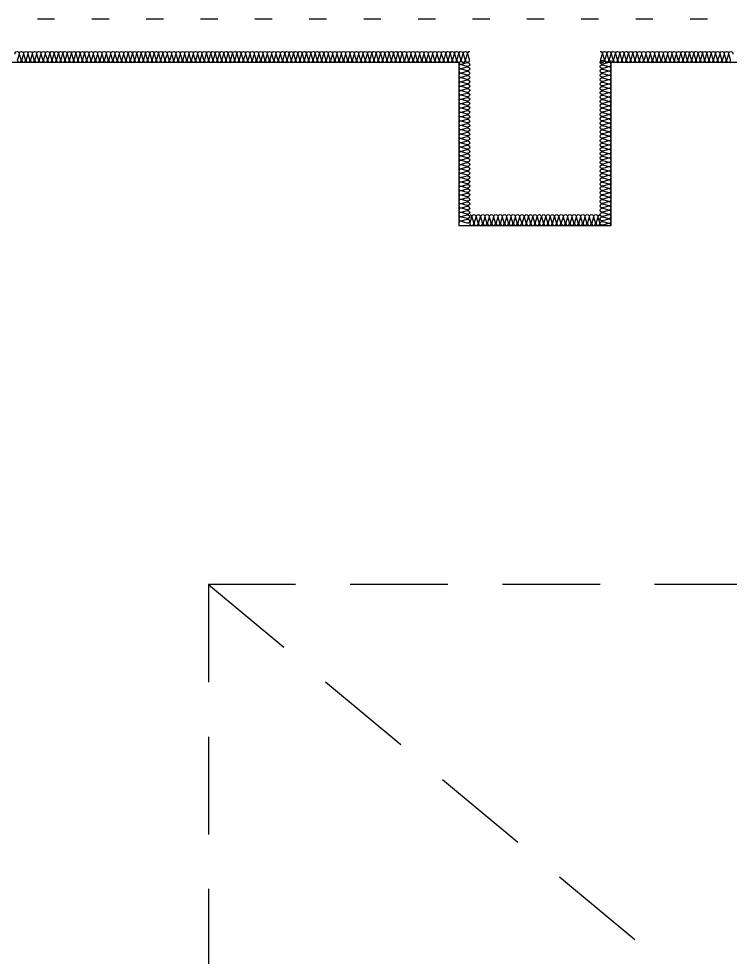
# Model space of a CAD drawing. Header units: millimetres. Extents: x 17311 to 801382, y -242618 to -104888.
# Drawn here: x 521338 to 524608, y -198593 to -194279 of the extents above; entities that cross this region are included whole.
import ezdxf

# ---------------------------------------------------------------- set-up
doc = ezdxf.new("R2010")
doc.units = ezdxf.units.MM
doc.header["$LTSCALE"] = 250
doc.linetypes.add('HID', pattern=[2.8, 1.8, -1])
for name, color, linetype in [('A-ELE-8', 8, 'Continuous'), ('GES', 7, 'Continuous'), ('ISL', 251, 'Continuous')]:
    doc.layers.add(name, color=color, linetype=linetype)

# ---------------------------------------------------------------- blocks, each defined once
blk = doc.blocks.new('*U109')
at = {"layer": 'GES', "color": 8}
for p, q in [((45075.4, 1892.5), (45154.8, 1892.5, 0)), ((45325.4, 1892.5), (45404.8, 1892.5, 0)), ((45575.4, 1892.5), (45654.8, 1892.5, 0)), ((45825.4, 1892.5), (45904.8, 1892.5, 0)), ((46075.4, 1892.5), (46154.8, 1892.5, 0)), ((46325.4, 1892.5), (46404.8, 1892.5, 0)), ((46575.4, 1892.5), (46654.8, 1892.5, 0)), ((46825.4, 1892.5), (46904.8, 1892.5, 0)), ((47075.4, 1892.5), (47154.8, 1892.5, 0)), ((47325.4, 1892.5), (47404.8, 1892.5, 0)), ((47575.4, 1892.5), (47654.8, 1892.5, 0)), ((47825.4, 1892.5), (47904.8, 1892.5, 0)), ((48075.4, 1892.5), (48154.8, 1892.5, 0))]:
    blk.add_line(p, q, dxfattribs=at)

msp = doc.modelspace()

# ---------------------------------------------------------------- linework, layer by layer
at = {"layer": 'A-ELE-8', "linetype": 'HID'}
msp.add_line((522210.7, -196879.5), (528210.7, -201879.5), dxfattribs=at)
msp.add_lwpolyline([(522210.7, -201879.5), (528210.7, -201879.5), (528210.7, -196879.5), (522210.7, -196879.5)], close=True, dxfattribs=at)
at = {"layer": 'ISL'}
for points in [[(521321.8, -194441.6, -1.372593), (521339.5, -194441.6), (521331.8, -194467.4, 0.509267), (521340.7, -194479.5, 0.509267), (521349.5, -194467.4), (521341.8, -194441.6, -1.372593), (521359.5, -194441.6), (521351.8, -194467.4, 0.509267), (521360.7, -194479.5, 0.509267), (521369.5, -194467.4), (521361.8, -194441.6, -1.372593), (521379.5, -194441.6), (521371.8, -194467.4, 0.509267), (521380.7, -194479.5, 0.509267), (521389.5, -194467.4), (521381.8, -194441.6, -1.372593), (521399.5, -194441.6), (521391.8, -194467.4, 0.509267), (521400.7, -194479.5, 0.509267), (521409.5, -194467.4), (521401.8, -194441.6, -1.372593), (521419.5, -194441.6), (521411.8, -194467.4, 0.509267), (521420.7, -194479.5, 0.509267), (521429.5, -194467.4), (521421.8, -194441.6, -1.372593), (521439.5, -194441.6), (521431.8, -194467.4, 0.509267), (521440.7, -194479.5, 0.509267), (521449.5, -194467.4), (521441.8, -194441.6, -1.372593), (521459.5, -194441.6), (521451.8, -194467.4, 0.509267), (521460.7, -194479.5, 0.509267), (521469.5, -194467.4), (521461.8, -194441.6, -1.372593), (521479.5, -194441.6), (521471.8, -194467.4, 0.509267), (521480.7, -194479.5, 0.509267), (521489.5, -194467.4), (521481.8, -194441.6, -1.372593), (521499.5, -194441.6), (521491.8, -194467.4, 0.509267), (521500.7, -194479.5, 0.509267), (521509.5, -194467.4), (521501.8, -194441.6, -1.372593), (521519.5, -194441.6), (521511.8, -194467.4, 0.509267), (521520.7, -194479.5, 0.509267), (521529.5, -194467.4), (521521.8, -194441.6, -1.372593), (521539.5, -194441.6), (521531.8, -194467.4, 0.509267), (521540.7, -194479.5, 0.509267), (521549.5, -194467.4), (521541.8, -194441.6, -1.372593), (521559.5, -194441.6), (521551.8, -194467.4, 0.509267), (521560.7, -194479.5, 0.509267), (521569.5, -194467.4), (521561.8, -194441.6, -1.372593), (521579.5, -194441.6), (521571.8, -194467.4, 0.509267), (521580.7, -194479.5, 0.509267), (521589.5, -194467.4), (521581.8, -194441.6, -1.372593), (521599.5, -194441.6), (521591.8, -194467.4, 0.509267), (521600.7, -194479.5, 0.509267), (521609.5, -194467.4), (521601.8, -194441.6, -1.372593), (521619.5, -194441.6), (521611.8, -194467.4, 0.509267), (521620.7, -194479.5, 0.509267), (521629.5, -194467.4), (521621.8, -194441.6, -1.372593), (521639.5, -194441.6), (521631.8, -194467.4, 0.509267), (521640.7, -194479.5, 0.509267), (521649.5, -194467.4), (521641.8, -194441.6, -1.372593), (521659.5, -194441.6), (521651.8, -194467.4, 0.509267), (521660.7, -194479.5, 0.509267), (521669.5, -194467.4), (521661.8, -194441.6, -1.372593), (521679.5, -194441.6), (521671.8, -194467.4, 0.509267), (521680.7, -194479.5, 0.509267), (521689.5, -194467.4), (521681.8, -194441.6, -1.372593), (521699.5, -194441.6), (521691.8, -194467.4, 0.509267), (521700.7, -194479.5, 0.509267), (521709.5, -194467.4), (521701.8, -194441.6, -1.372593), (521719.5, -194441.6), (521711.8, -194467.4, 0.509267), (521720.7, -194479.5, 0.509267), (521729.5, -194467.4), (521721.8, -194441.6, -1.372593), (521739.5, -194441.6), (521731.8, -194467.4, 0.509267), (521740.7, -194479.5, 0.509267), (521749.5, -194467.4), (521741.8, -194441.6, -1.372593), (521759.5, -194441.6), (521751.8, -194467.4, 0.509267), (521760.7, -194479.5, 0.509267), (521769.5, -194467.4), (521761.8, -194441.6, -1.372593), (521779.5, -194441.6), (521771.8, -194467.4, 0.509267), (521780.7, -194479.5, 0.509267), (521789.5, -194467.4), (521781.8, -194441.6, -1.372593), (521799.5, -194441.6), (521791.8, -194467.4, 0.509267), (521800.7, -194479.5, 0.509267), (521809.5, -194467.4), (521801.8, -194441.6, -1.372593), (521819.5, -194441.6), (521811.8, -194467.4, 0.509267), (521820.7, -194479.5, 0.509267), (521829.5, -194467.4), (521821.8, -194441.6, -1.372593), (521839.5, -194441.6), (521831.8, -194467.4, 0.509267), (521840.7, -194479.5, 0.509267), (521849.5, -194467.4), (521841.8, -194441.6, -1.372593), (521859.5, -194441.6), (521851.8, -194467.4, 0.509267), (521860.7, -194479.5, 0.509267), (521869.5, -194467.4), (521861.8, -194441.6, -1.372593), (521879.5, -194441.6), (521871.8, -194467.4, 0.509267), (521880.7, -194479.5, 0.509267), (521889.5, -194467.4), (521881.8, -194441.6, -1.372593), (521899.5, -194441.6), (521891.8, -194467.4, 0.509267), (521900.7, -194479.5, 0.509267), (521909.5, -194467.4), (521901.8, -194441.6, -1.372593), (521919.5, -194441.6), (521911.8, -194467.4, 0.509267), (521920.7, -194479.5, 0.509267), (521929.5, -194467.4), (521921.8, -194441.6, -1.372593), (521939.5, -194441.6), (521931.8, -194467.4, 0.509267), (521940.7, -194479.5, 0.509267), (521949.5, -194467.4), (521941.8, -194441.6, -1.372593), (521959.5, -194441.6), (521951.8, -194467.4, 0.509267), (521960.7, -194479.5, 0.509267), (521969.5, -194467.4), (521961.8, -194441.6, -1.372593), (521979.5, -194441.6), (521971.8, -194467.4, 0.509267), (521980.7, -194479.5, 0.509267), (521989.5, -194467.4), (521981.8, -194441.6, -1.372593), (521999.5, -194441.6), (521991.8, -194467.4, 0.509267), (522000.7, -194479.5, 0.509267), (522009.5, -194467.4), (522001.8, -194441.6, -1.372593), (522019.5, -194441.6), (522011.8, -194467.4, 0.509267), (522020.7, -194479.5, 0.509267), (522029.5, -194467.4), (522021.8, -194441.6, -1.372593), (522039.5, -194441.6), (522031.8, -194467.4, 0.509267), (522040.7, -194479.5, 0.509267), (522049.5, -194467.4), (522041.8, -194441.6, -1.372593), (522059.5, -194441.6), (522051.8, -194467.4, 0.509267), (522060.7, -194479.5, 0.509267), (522069.5, -194467.4), (522061.8, -194441.6, -1.372593), (522079.5, -194441.6), (522071.8, -194467.4, 0.509267), (522080.7, -194479.5, 0.509267), (522089.5, -194467.4), (522081.8, -194441.6, -1.372593), (522099.5, -194441.6), (522091.8, -194467.4, 0.509267), (522100.7, -194479.5, 0.509267), (522109.5, -194467.4), (522101.8, -194441.6, -1.372593), (522119.5, -194441.6), (522111.8, -194467.4, 0.509267), (522120.7, -194479.5, 0.509267), (522129.5, -194467.4), (522121.8, -194441.6, -1.372593), (522139.5, -194441.6), (522131.8, -194467.4, 0.509267), (522140.7, -194479.5, 0.509267), (522149.5, -194467.4), (522141.8, -194441.6, -1.372593), (522159.5, -194441.6), (522151.8, -194467.4, 0.509267), (522160.7, -194479.5, 0.509267), (522169.5, -194467.4), (522161.8, -194441.6, -1.372593), (522179.5, -194441.6), (522171.8, -194467.4, 0.509267), (522180.7, -194479.5, 0.509267), (522189.5, -194467.4), (522181.8, -194441.6, -1.372593), (522199.5, -194441.6), (522191.8, -194467.4, 0.509267), (522200.7, -194479.5, 0.509267), (522209.5, -194467.4), (522201.8, -194441.6, -1.372593), (522219.5, -194441.6), (522211.8, -194467.4, 0.509267), (522220.7, -194479.5, 0.509267), (522229.5, -194467.4), (522221.8, -194441.6, -1.372593), (522239.5, -194441.6), (522231.8, -194467.4, 0.509267), (522240.7, -194479.5, 0.509267), (522249.5, -194467.4), (522241.8, -194441.6, -1.372593), (522259.5, -194441.6), (522251.8, -194467.4, 0.509267), (522260.7, -194479.5, 0.509267), (522269.5, -194467.4), (522261.8, -194441.6, -1.372593), (522279.5, -194441.6), (522271.8, -194467.4, 0.509267), (522280.7, -194479.5, 0.509267), (522289.5, -194467.4), (522281.8, -194441.6, -1.372593), (522299.5, -194441.6), (522291.8, -194467.4, 0.509267), (522300.7, -194479.5, 0.509267), (522309.5, -194467.4), (522301.8, -194441.6, -1.372593), (522319.5, -194441.6), (522311.8, -194467.4, 0.509267), (522320.7, -194479.5, 0.509267), (522329.5, -194467.4), (522321.8, -194441.6, -1.372593), (522339.5, -194441.6), (522331.8, -194467.4, 0.509267), (522340.7, -194479.5, 0.509267), (522349.5, -194467.4), (522341.8, -194441.6, -1.372593), (522359.5, -194441.6), (522351.8, -194467.4, 0.509267), (522360.7, -194479.5, 0.509267), (522369.5, -194467.4), (522361.8, -194441.6, -1.372593), (522379.5, -194441.6), (522371.8, -194467.4, 0.509267), (522380.7, -194479.5, 0.509267), (522389.5, -194467.4), (522381.8, -194441.6, -1.372593), (522399.5, -194441.6), (522391.8, -194467.4, 0.509267), (522400.7, -194479.5, 0.509267), (522409.5, -194467.4), (522401.8, -194441.6, -1.372593), (522419.5, -194441.6), (522411.8, -194467.4, 0.509267), (522420.7, -194479.5, 0.509267), (522429.5, -194467.4), (522421.8, -194441.6, -1.372593), (522439.5, -194441.6), (522431.8, -194467.4, 0.509267), (522440.7, -194479.5, 0.509267), (522449.5, -194467.4), (522441.8, -194441.6, -1.372593), (522459.5, -194441.6), (522451.8, -194467.4, 0.509267), (522460.7, -194479.5, 0.509267), (522469.5, -194467.4), (522461.8, -194441.6, -1.372593), (522479.5, -194441.6), (522471.8, -194467.4, 0.509267), (522480.7, -194479.5, 0.509267), (522489.5, -194467.4), (522481.8, -194441.6, -1.372593), (522499.5, -194441.6), (522491.8, -194467.4, 0.509267), (522500.7, -194479.5, 0.509267), (522509.5, -194467.4), (522501.8, -194441.6, -1.372593), (522519.5, -194441.6), (522511.8, -194467.4, 0.509267), (522520.7, -194479.5, 0.509267), (522529.5, -194467.4), (522521.8, -194441.6, -1.372593), (522539.5, -194441.6), (522531.8, -194467.4, 0.509267), (522540.7, -194479.5, 0.509267), (522549.5, -194467.4), (522541.8, -194441.6, -1.372593), (522559.5, -194441.6), (522551.8, -194467.4, 0.509267), (522560.7, -194479.5, 0.509267), (522569.5, -194467.4), (522561.8, -194441.6, -1.372593), (522579.5, -194441.6), (522571.8, -194467.4, 0.509267), (522580.7, -194479.5, 0.509267), (522589.5, -194467.4), (522581.8, -194441.6, -1.372593), (522599.5, -194441.6), (522591.8, -194467.4, 0.509267), (522600.7, -194479.5, 0.509267), (522609.5, -194467.4), (522601.8, -194441.6, -1.372593), (522619.5, -194441.6), (522611.8, -194467.4, 0.509267), (522620.7, -194479.5, 0.509267), (522629.5, -194467.4), (522621.8, -194441.6, -1.372593), (522639.5, -194441.6), (522631.8, -194467.4, 0.509267), (522640.7, -194479.5, 0.509267), (522649.5, -194467.4), (522641.8, -194441.6, -1.372593), (522659.5, -194441.6), (522651.8, -194467.4, 0.509267), (522660.7, -194479.5, 0.509267), (522669.5, -194467.4), (522661.8, -194441.6, -1.372593), (522679.5, -194441.6), (522671.8, -194467.4, 0.509267), (522680.7, -194479.5, 0.509267), (522689.5, -194467.4), (522681.8, -194441.6, -1.372593), (522699.5, -194441.6), (522691.8, -194467.4, 0.509267), (522700.7, -194479.5, 0.509267), (522709.5, -194467.4), (522701.8, -194441.6, -1.372593), (522719.5, -194441.6), (522711.8, -194467.4, 0.509267), (522720.7, -194479.5, 0.509267), (522729.5, -194467.4), (522721.8, -194441.6, -1.372593), (522739.5, -194441.6), (522731.8, -194467.4, 0.509267), (522740.7, -194479.5, 0.509267), (522749.5, -194467.4), (522741.8, -194441.6, -1.372593), (522759.5, -194441.6), (522751.8, -194467.4, 0.509267), (522760.7, -194479.5, 0.509267), (522769.5, -194467.4), (522761.8, -194441.6, -1.372593), (522779.5, -194441.6), (522771.8, -194467.4, 0.509267), (522780.7, -194479.5, 0.509267), (522789.5, -194467.4), (522781.8, -194441.6, -1.372593), (522799.5, -194441.6), (522791.8, -194467.4, 0.509267), (522800.7, -194479.5, 0.509267), (522809.5, -194467.4), (522801.8, -194441.6, -1.372593), (522819.5, -194441.6), (522811.8, -194467.4, 0.509267), (522820.7, -194479.5, 0.509267), (522829.5, -194467.4), (522821.8, -194441.6, -1.372593), (522839.5, -194441.6), (522831.8, -194467.4, 0.509267), (522840.7, -194479.5, 0.509267), (522849.5, -194467.4), (522841.8, -194441.6, -1.372593), (522859.5, -194441.6), (522851.8, -194467.4, 0.509267), (522860.7, -194479.5, 0.509267), (522869.5, -194467.4), (522861.8, -194441.6, -1.372593), (522879.5, -194441.6), (522871.8, -194467.4, 0.509267), (522880.7, -194479.5, 0.509267), (522889.5, -194467.4), (522881.8, -194441.6, -1.372593), (522899.5, -194441.6), (522891.8, -194467.4, 0.509267), (522900.7, -194479.5, 0.509267), (522909.5, -194467.4), (522901.8, -194441.6, -1.372593), (522919.5, -194441.6), (522911.8, -194467.4, 0.509267), (522920.7, -194479.5, 0.509267), (522929.5, -194467.4), (522921.8, -194441.6, -1.372593), (522939.5, -194441.6), (522931.8, -194467.4, 0.509267), (522940.7, -194479.5, 0.509267), (522949.5, -194467.4), (522941.8, -194441.6, -1.372593), (522959.5, -194441.6), (522951.8, -194467.4, 0.509267), (522960.7, -194479.5, 0.509267), (522969.5, -194467.4), (522961.8, -194441.6, -1.372593), (522979.5, -194441.6), (522971.8, -194467.4, 0.509267), (522980.7, -194479.5, 0.509267), (522989.5, -194467.4), (522981.8, -194441.6, -1.372593), (522999.5, -194441.6), (522991.8, -194467.4, 0.509267), (523000.7, -194479.5, 0.509267), (523009.5, -194467.4), (523001.8, -194441.6, -1.372593), (523019.5, -194441.6), (523011.8, -194467.4, 0.509267), (523020.7, -194479.5, 0.509267), (523029.5, -194467.4), (523021.8, -194441.6, -1.372593), (523039.5, -194441.6), (523031.8, -194467.4, 0.509267), (523040.7, -194479.5, 0.509267), (523049.5, -194467.4), (523041.8, -194441.6, -1.372593), (523059.5, -194441.6), (523051.8, -194467.4, 0.509267), (523060.7, -194479.5, 0.509267), (523069.5, -194467.4), (523061.8, -194441.6, -1.372593), (523079.5, -194441.6), (523071.8, -194467.4, 0.509267), (523080.7, -194479.5, 0.509267), (523089.5, -194467.4), (523081.8, -194441.6, -1.372593), (523099.5, -194441.6), (523091.8, -194467.4, 0.509267), (523100.7, -194479.5, 0.509267), (523109.5, -194467.4), (523101.8, -194441.6, -1.372593), (523119.5, -194441.6), (523111.8, -194467.4, 0.509267), (523120.7, -194479.5, 0.509267), (523129.5, -194467.4), (523121.8, -194441.6, -1.372593), (523139.5, -194441.6), (523131.8, -194467.4, 0.509267), (523140.7, -194479.5, 0.509267), (523149.5, -194467.4), (523141.8, -194441.6, -1.372593), (523159.5, -194441.6), (523151.8, -194467.4, 0.509267), (523160.7, -194479.5, 0.509267), (523169.5, -194467.4), (523161.8, -194441.6, -1.372593), (523179.5, -194441.6), (523171.8, -194467.4, 0.509267), (523180.7, -194479.5, 0.509267), (523189.5, -194467.4), (523181.8, -194441.6, -1.372593), (523199.5, -194441.6), (523191.8, -194467.4, 0.509267), (523200.7, -194479.5, 0.509267), (523209.5, -194467.4), (523201.8, -194441.6, -1.372593), (523219.5, -194441.6), (523211.8, -194467.4, 0.509267), (523220.7, -194479.5, 0.509267), (523229.5, -194467.4), (523221.8, -194441.6, -1.372593), (523239.5, -194441.6), (523231.8, -194467.4, 0.509267), (523240.7, -194479.5, 0.509267), (523249.5, -194467.4), (523241.8, -194441.6, -1.372593), (523259.5, -194441.6), (523251.8, -194467.4, 0.509267), (523260.7, -194479.5, 0.509267), (523269.5, -194467.4), (523261.8, -194441.6, -1.372593), (523279.5, -194441.6), (523271.8, -194467.4, 0.509267), (523280.7, -194479.5, 0.509267), (523289.5, -194467.4), (523281.8, -194441.6, -1.372593), (523299.5, -194441.6), (523291.8, -194467.4, 0.509267), (523300.7, -194479.5, 0.509267), (523309.5, -194467.4), (523301.8, -194441.6, -1.372593), (523319.5, -194441.6), (523311.8, -194467.4, 0.509267), (523320.7, -194479.5, 0.509267), (523329.5, -194467.4), (523321.8, -194441.6, -1.372593), (523339.5, -194441.6), (523331.8, -194467.4, 0.509267), (523340.7, -194479.5, 0.509267), (523349.5, -194467.4), (523341.8, -194441.6, -1.372593), (523359.5, -194441.6), (523351.8, -194467.4, 0.509267), (523360.7, -194479.5, 0.509267), (523369.5, -194467.4), (523361.8, -194441.6, -1.372593), (523379.5, -194441.6), (523371.8, -194467.4, 0.509267), (523380.7, -194479.5, 0.509267), (523389.5, -194467.4), (523381.8, -194441.6, -1.372593), (523399.5, -194441.6), (523391.8, -194467.4, 0.509267), (523400.7, -194479.5, 0.509267), (523409.5, -194467.4), (523401.8, -194441.6, -0.508361), (523410.7, -194429.5)], [(524010.7, -194429.5, -0.509039), (524019.5, -194441.6), (524011.8, -194467.4, 0.509267), (524020.7, -194479.5, 0.509267), (524029.5, -194467.4), (524021.8, -194441.6, -1.372593), (524039.5, -194441.6), (524031.8, -194467.4, 0.509267), (524040.7, -194479.5, 0.509267), (524049.5, -194467.4), (524041.8, -194441.6, -1.372593), (524059.5, -194441.6), (524051.8, -194467.4, 0.509267), (524060.7, -194479.5, 0.509267), (524069.5, -194467.4), (524061.8, -194441.6, -1.372593), (524079.5, -194441.6), (524071.8, -194467.4, 0.509267), (524080.7, -194479.5, 0.509267), (524089.5, -194467.4), (524081.8, -194441.6, -1.372593), (524099.5, -194441.6), (524091.8, -194467.4, 0.509267), (524100.7, -194479.5, 0.509267), (524109.5, -194467.4), (524101.8, -194441.6, -1.372593), (524119.5, -194441.6), (524111.8, -194467.4, 0.509267), (524120.7, -194479.5, 0.509267), (524129.5, -194467.4), (524121.8, -194441.6, -1.372593), (524139.5, -194441.6), (524131.8, -194467.4, 0.509267), (524140.7, -194479.5, 0.509267), (524149.5, -194467.4), (524141.8, -194441.6, -1.372593), (524159.5, -194441.6), (524151.8, -194467.4, 0.509267), (524160.7, -194479.5, 0.509267), (524169.5, -194467.4), (524161.8, -194441.6, -1.372593), (524179.5, -194441.6), (524171.8, -194467.4, 0.509267), (524180.7, -194479.5, 0.509267), (524189.5, -194467.4), (524181.8, -194441.6, -1.372593), (524199.5, -194441.6), (524191.8, -194467.4, 0.509267), (524200.7, -194479.5, 0.509267), (524209.5, -194467.4), (524201.8, -194441.6, -1.372593), (524219.5, -194441.6), (524211.8, -194467.4, 0.509267), (524220.7, -194479.5, 0.509267), (524229.5, -194467.4), (524221.8, -194441.6, -1.372593), (524239.5, -194441.6), (524231.8, -194467.4, 0.509267), (524240.7, -194479.5, 0.509267), (524249.5, -194467.4), (524241.8, -194441.6, -1.372593), (524259.5, -194441.6), (524251.8, -194467.4, 0.509267), (524260.7, -194479.5, 0.509267), (524269.5, -194467.4), (524261.8, -194441.6, -1.372593), (524279.5, -194441.6), (524271.8, -194467.4, 0.509267), (524280.7, -194479.5, 0.509267), (524289.5, -194467.4), (524281.8, -194441.6, -1.372593), (524299.5, -194441.6), (524291.8, -194467.4, 0.509267), (524300.7, -194479.5, 0.509267), (524309.5, -194467.4), (524301.8, -194441.6, -1.372593), (524319.5, -194441.6), (524311.8, -194467.4, 0.509267), (524320.7, -194479.5, 0.509267), (524329.5, -194467.4), (524321.8, -194441.6, -1.372593), (524339.5, -194441.6), (524331.8, -194467.4, 0.509267), (524340.7, -194479.5, 0.509267), (524349.5, -194467.4), (524341.8, -194441.6, -1.372593), (524359.5, -194441.6), (524351.8, -194467.4, 0.509267), (524360.7, -194479.5, 0.509267), (524369.5, -194467.4), (524361.8, -194441.6, -1.372593), (524379.5, -194441.6), (524371.8, -194467.4, 0.509267), (524380.7, -194479.5, 0.509267), (524389.5, -194467.4), (524381.8, -194441.6, -1.372593), (524399.5, -194441.6), (524391.8, -194467.4, 0.509267), (524400.7, -194479.5, 0.509267), (524409.5, -194467.4), (524401.8, -194441.6, -1.372593), (524419.5, -194441.6), (524411.8, -194467.4, 0.509267), (524420.7, -194479.5, 0.509267), (524429.5, -194467.4), (524421.8, -194441.6, -1.372593), (524439.5, -194441.6), (524431.8, -194467.4, 0.509267), (524440.7, -194479.5, 0.509267), (524449.5, -194467.4), (524441.8, -194441.6, -1.372593), (524459.5, -194441.6), (524451.8, -194467.4, 0.509267), (524460.7, -194479.5, 0.509267), (524469.5, -194467.4), (524461.8, -194441.6, -1.372593), (524479.5, -194441.6), (524471.8, -194467.4, 0.509267), (524480.7, -194479.5, 0.509267), (524489.5, -194467.4), (524481.8, -194441.6, -1.372593), (524499.5, -194441.6), (524491.8, -194467.4, 0.509267), (524500.7, -194479.5, 0.509267), (524509.5, -194467.4), (524501.8, -194441.6, -1.372593), (524519.5, -194441.6), (524511.8, -194467.4, 0.509267), (524520.7, -194479.5, 0.509267), (524529.5, -194467.4), (524521.8, -194441.6, -1.372593), (524539.5, -194441.6), (524531.8, -194467.4, 0.509267), (524540.7, -194479.5, 0.509267), (524549.5, -194467.4), (524541.8, -194441.6, -1.372593), (524559.5, -194441.6), (524551.8, -194467.4, 0.509267), (524560.7, -194479.5, 0.509267), (524569.5, -194467.4), (524561.8, -194441.6, -1.372593), (524579.5, -194441.6), (524571.8, -194467.4, 0.509267), (524580.7, -194479.5, 0.509267), (524589.5, -194467.4), (524581.8, -194441.6, -1.372593), (524599.5, -194441.6), (524591.8, -194467.4, 0.509267), (524600.7, -194479.5, 0.509267), (524609.5, -194467.4), (524601.8, -194441.6, -1.372593), (524619.5, -194441.6)], [(523360.7, -194479.5, 0.509267), (523372.8, -194488.3), (523398.5, -194480.7, -1.372593), (523398.5, -194498.3), (523372.8, -194490.7, 0.509267), (523360.7, -194499.5, 0.509267), (523372.8, -194508.3), (523398.5, -194500.7, -1.372593), (523398.5, -194518.3), (523372.8, -194510.7, 0.509267), (523360.7, -194519.5, 0.509267), (523372.8, -194528.3), (523398.5, -194520.7, -1.372593), (523398.5, -194538.3), (523372.8, -194530.7, 0.509267), (523360.7, -194539.5, 0.509267), (523372.8, -194548.3), (523398.5, -194540.7, -1.372593), (523398.5, -194558.3), (523372.8, -194550.7, 0.509267), (523360.7, -194559.5, 0.509267), (523372.8, -194568.3), (523398.5, -194560.7, -1.372593), (523398.5, -194578.3), (523372.8, -194570.7, 0.509267), (523360.7, -194579.5, 0.509267), (523372.8, -194588.3), (523398.5, -194580.7, -1.372593), (523398.5, -194598.3), (523372.8, -194590.7, 0.509267), (523360.7, -194599.5, 0.509267), (523372.8, -194608.3), (523398.5, -194600.7, -1.372593), (523398.5, -194618.3), (523372.8, -194610.7, 0.509267), (523360.7, -194619.5, 0.509267), (523372.8, -194628.3), (523398.5, -194620.7, -1.372593), (523398.5, -194638.3), (523372.8, -194630.7, 0.509267), (523360.7, -194639.5, 0.509267), (523372.8, -194648.3), (523398.5, -194640.7, -1.372593), (523398.5, -194658.3), (523372.8, -194650.7, 0.509267), (523360.7, -194659.5, 0.509267), (523372.8, -194668.3), (523398.5, -194660.7, -1.372593), (523398.5, -194678.3), (523372.8, -194670.7, 0.509267), (523360.7, -194679.5, 0.509267), (523372.8, -194688.3), (523398.5, -194680.7, -1.372593), (523398.5, -194698.3), (523372.8, -194690.7, 0.509267), (523360.7, -194699.5, 0.509267), (523372.8, -194708.3), (523398.5, -194700.7, -1.372593), (523398.5, -194718.3), (523372.8, -194710.7, 0.509267), (523360.7, -194719.5, 0.509267), (523372.8, -194728.3), (523398.5, -194720.7, -1.372593), (523398.5, -194738.3), (523372.8, -194730.7, 0.509267), (523360.7, -194739.5, 0.509267), (523372.8, -194748.3), (523398.5, -194740.7, -1.372593), (523398.5, -194758.3), (523372.8, -194750.7, 0.509267), (523360.7, -194759.5, 0.509267), (523372.8, -194768.3), (523398.5, -194760.7, -1.372593), (523398.5, -194778.3), (523372.8, -194770.7, 0.509267), (523360.7, -194779.5, 0.509267), (523372.8, -194788.3), (523398.5, -194780.7, -1.372593), (523398.5, -194798.3), (523372.8, -194790.7, 0.509267), (523360.7, -194799.5, 0.509267), (523372.8, -194808.3), (523398.5, -194800.7, -1.372593), (523398.5, -194818.3), (523372.8, -194810.7, 0.509267), (523360.7, -194819.5, 0.509267), (523372.8, -194828.3), (523398.5, -194820.7, -1.372593), (523398.5, -194838.3), (523372.8, -194830.7, 0.509267), (523360.7, -194839.5, 0.509267), (523372.8, -194848.3), (523398.5, -194840.7, -1.372593), (523398.5, -194858.3), (523372.8, -194850.7, 0.509267), (523360.7, -194859.5, 0.509267), (523372.8, -194868.3), (523398.5, -194860.7, -1.372593), (523398.5, -194878.3), (523372.8, -194870.7, 0.509267), (523360.7, -194879.5, 0.509267), (523372.8, -194888.3), (523398.5, -194880.7, -1.372593), (523398.5, -194898.3), (523372.8, -194890.7, 0.509267), (523360.7, -194899.5, 0.509267), (523372.8, -194908.3), (523398.5, -194900.7, -1.372593), (523398.5, -194918.3), (523372.8, -194910.7, 0.509267), (523360.7, -194919.5, 0.509267), (523372.8, -194928.3), (523398.5, -194920.7, -1.372593), (523398.5, -194938.3), (523372.8, -194930.7, 0.509267), (523360.7, -194939.5, 0.509267), (523372.8, -194948.3), (523398.5, -194940.7, -1.372593), (523398.5, -194958.3), (523372.8, -194950.7, 0.509267), (523360.7, -194959.5, 0.509267), (523372.8, -194968.3), (523398.5, -194960.7, -1.372593), (523398.5, -194978.3), (523372.8, -194970.7, 0.509267), (523360.7, -194979.5, 0.509267), (523372.8, -194988.3), (523398.5, -194980.7, -1.372593), (523398.5, -194998.3), (523372.8, -194990.7, 0.509267), (523360.7, -194999.5, 0.509267), (523372.8, -195008.3), (523398.5, -195000.7, -1.372593), (523398.5, -195018.3), (523372.8, -195010.7, 0.509267), (523360.7, -195019.5, 0.509267), (523372.8, -195028.3), (523398.5, -195020.7, -1.372593), (523398.5, -195038.3), (523372.8, -195030.7, 0.509267), (523360.7, -195039.5, 0.509267), (523372.8, -195048.3), (523398.5, -195040.7, -1.372593), (523398.5, -195058.3), (523372.8, -195050.7, 0.509267), (523360.7, -195059.5, 0.509267), (523372.8, -195068.3), (523398.5, -195060.7, -1.372593), (523398.5, -195078.3), (523372.8, -195070.7, 0.509267), (523360.7, -195079.5, 0.509267), (523372.8, -195088.3), (523398.5, -195080.7, -1.372593), (523398.5, -195098.3), (523372.8, -195090.7, 0.509267), (523360.7, -195099.5, 0.509267), (523372.8, -195108.3), (523398.5, -195100.7, -1.372593), (523398.5, -195118.3), (523372.8, -195110.7, 0.509267), (523360.7, -195119.5, 0.509267), (523372.8, -195128.3), (523398.5, -195120.7, -1.372593), (523398.5, -195138.3), (523372.8, -195130.7, 0.509267), (523360.7, -195139.5, 0.509267), (523372.8, -195148.3), (523398.5, -195140.7, -1.372593), (523398.5, -195158.3), (523372.8, -195150.7, 0.509267), (523360.7, -195159.5, 0.509267), (523372.8, -195168.3), (523398.5, -195160.7, -1.372593), (523398.5, -195178.3), (523372.8, -195170.7, 0.509267), (523360.7, -195179.5, 0.509267), (523372.8, -195188.3), (523398.5, -195180.7, -1.372593), (523398.5, -195198.3), (523372.8, -195190.7, 0.509267), (523360.7, -195199.5, 0.509267), (523372.8, -195208.3), (523398.5, -195200.7, -1.372593), (523398.5, -195218.3), (523372.8, -195210.7, 0.509267), (523360.7, -195219.5)], [(524060.7, -195229.5, 0.509267), (524048.5, -195220.6), (524022.8, -195228.3, -1.372593), (524022.8, -195210.6), (524048.5, -195218.3, 0.509267), (524060.7, -195209.5, 0.509267), (524048.5, -195200.6), (524022.8, -195208.3, -1.372593), (524022.8, -195190.6), (524048.5, -195198.3, 0.509267), (524060.7, -195189.5, 0.509267), (524048.5, -195180.6), (524022.8, -195188.3, -1.372593), (524022.8, -195170.6), (524048.5, -195178.3, 0.509267), (524060.7, -195169.5, 0.509267), (524048.5, -195160.6), (524022.8, -195168.3, -1.372593), (524022.8, -195150.6), (524048.5, -195158.3, 0.509267), (524060.7, -195149.5, 0.509267), (524048.5, -195140.6), (524022.8, -195148.3, -1.372593), (524022.8, -195130.6), (524048.5, -195138.3, 0.509267), (524060.7, -195129.5, 0.509267), (524048.5, -195120.6), (524022.8, -195128.3, -1.372593), (524022.8, -195110.6), (524048.5, -195118.3, 0.509267), (524060.7, -195109.5, 0.509267), (524048.5, -195100.6), (524022.8, -195108.3, -1.372593), (524022.8, -195090.6), (524048.5, -195098.3, 0.509267), (524060.7, -195089.5, 0.509267), (524048.5, -195080.6), (524022.8, -195088.3, -1.372593), (524022.8, -195070.6), (524048.5, -195078.3, 0.509267), (524060.7, -195069.5, 0.509267), (524048.5, -195060.6), (524022.8, -195068.3, -1.372593), (524022.8, -195050.6), (524048.5, -195058.3, 0.509267), (524060.7, -195049.5, 0.509267), (524048.5, -195040.6), (524022.8, -195048.3, -1.372593), (524022.8, -195030.6), (524048.5, -195038.3, 0.509267), (524060.7, -195029.5, 0.509267), (524048.5, -195020.6), (524022.8, -195028.3, -1.372593), (524022.8, -195010.6), (524048.5, -195018.3, 0.509267), (524060.7, -195009.5, 0.509267), (524048.5, -195000.6), (524022.8, -195008.3, -1.372593), (524022.8, -194990.6), (524048.5, -194998.3, 0.509267), (524060.7, -194989.5, 0.509267), (524048.5, -194980.6), (524022.8, -194988.3, -1.372593), (524022.8, -194970.6), (524048.5, -194978.3, 0.509267), (524060.7, -194969.5, 0.509267), (524048.5, -194960.6), (524022.8, -194968.3, -1.372593), (524022.8, -194950.6), (524048.5, -194958.3, 0.509267), (524060.7, -194949.5, 0.509267), (524048.5, -194940.6), (524022.8, -194948.3, -1.372593), (524022.8, -194930.6), (524048.5, -194938.3, 0.509267), (524060.7, -194929.5, 0.509267), (524048.5, -194920.6), (524022.8, -194928.3, -1.372593), (524022.8, -194910.6), (524048.5, -194918.3, 0.509267), (524060.7, -194909.5, 0.509267), (524048.5, -194900.6), (524022.8, -194908.3, -1.372593), (524022.8, -194890.6), (524048.5, -194898.3, 0.509267), (524060.7, -194889.5, 0.509267), (524048.5, -194880.6), (524022.8, -194888.3, -1.372593), (524022.8, -194870.6), (524048.5, -194878.3, 0.509267), (524060.7, -194869.5, 0.509267), (524048.5, -194860.6), (524022.8, -194868.3, -1.372593), (524022.8, -194850.6), (524048.5, -194858.3, 0.509267), (524060.7, -194849.5, 0.509267), (524048.5, -194840.6), (524022.8, -194848.3, -1.372593), (524022.8, -194830.6), (524048.5, -194838.3, 0.509267), (524060.7, -194829.5, 0.509267), (524048.5, -194820.6), (524022.8, -194828.3, -1.372593), (524022.8, -194810.6), (524048.5, -194818.3, 0.509267), (524060.7, -194809.5, 0.509267), (524048.5, -194800.6), (524022.8, -194808.3, -1.372593), (524022.8, -194790.6), (524048.5, -194798.3, 0.509267), (524060.7, -194789.5, 0.509267), (524048.5, -194780.6), (524022.8, -194788.3, -1.372593), (524022.8, -194770.6), (524048.5, -194778.3, 0.509267), (524060.7, -194769.5, 0.509267), (524048.5, -194760.6), (524022.8, -194768.3, -1.372593), (524022.8, -194750.6), (524048.5, -194758.3, 0.509267), (524060.7, -194749.5, 0.509267), (524048.5, -194740.6), (524022.8, -194748.3, -1.372593), (524022.8, -194730.6), (524048.5, -194738.3, 0.509267), (524060.7, -194729.5, 0.509267), (524048.5, -194720.6), (524022.8, -194728.3, -1.372593), (524022.8, -194710.6), (524048.5, -194718.3, 0.509267), (524060.7, -194709.5, 0.509267), (524048.5, -194700.6), (524022.8, -194708.3, -1.372593), (524022.8, -194690.6), (524048.5, -194698.3, 0.509267), (524060.7, -194689.5, 0.509267), (524048.5, -194680.6), (524022.8, -194688.3, -1.372593), (524022.8, -194670.6), (524048.5, -194678.3, 0.509267), (524060.7, -194669.5, 0.509267), (524048.5, -194660.6), (524022.8, -194668.3, -1.372593), (524022.8, -194650.6), (524048.5, -194658.3, 0.509267), (524060.7, -194649.5, 0.509267), (524048.5, -194640.6), (524022.8, -194648.3, -1.372593), (524022.8, -194630.6), (524048.5, -194638.3, 0.509267), (524060.7, -194629.5, 0.509267), (524048.5, -194620.6), (524022.8, -194628.3, -1.372593), (524022.8, -194610.6), (524048.5, -194618.3, 0.509267), (524060.7, -194609.5, 0.509267), (524048.5, -194600.6), (524022.8, -194608.3, -1.372593), (524022.8, -194590.6), (524048.5, -194598.3, 0.509267), (524060.7, -194589.5, 0.509267), (524048.5, -194580.6), (524022.8, -194588.3, -1.372593), (524022.8, -194570.6), (524048.5, -194578.3, 0.509267), (524060.7, -194569.5, 0.509267), (524048.5, -194560.6), (524022.8, -194568.3, -1.372593), (524022.8, -194550.6), (524048.5, -194558.3, 0.509267), (524060.7, -194549.5, 0.509267), (524048.5, -194540.6), (524022.8, -194548.3, -1.372593), (524022.8, -194530.6), (524048.5, -194538.3, 0.509267), (524060.7, -194529.5, 0.509267), (524048.5, -194520.6), (524022.8, -194528.3, -1.372593), (524022.8, -194510.6), (524048.5, -194518.3, 0.509267), (524060.7, -194509.5, 0.509267), (524048.5, -194500.6), (524022.8, -194508.3, -1.372593), (524022.8, -194490.6), (524048.5, -194498.3, 0.509267), (524060.7, -194489.5, 0.509267), (524048.5, -194480.6), (524022.8, -194488.3, -1.372593), (524022.8, -194470.6), (524048.5, -194478.3, 0.509267), (524060.7, -194469.5)], [(523410.7, -195179.5, -0.509267), (523419.5, -195191.6), (523411.8, -195217.4, 1.372593), (523429.5, -195217.4), (523421.8, -195191.6, -0.509267), (523430.7, -195179.5, -0.509267), (523439.5, -195191.6), (523431.8, -195217.4, 1.372593), (523449.5, -195217.4), (523441.8, -195191.6, -0.509267), (523450.7, -195179.5, -0.509267), (523459.5, -195191.6), (523451.8, -195217.4, 1.372593), (523469.5, -195217.4), (523461.8, -195191.6, -0.509267), (523470.7, -195179.5, -0.509267), (523479.5, -195191.6), (523471.8, -195217.4, 1.372593), (523489.5, -195217.4), (523481.8, -195191.6, -0.509267), (523490.7, -195179.5, -0.509267), (523499.5, -195191.6), (523491.8, -195217.4, 1.372593), (523509.5, -195217.4), (523501.8, -195191.6, -0.509267), (523510.7, -195179.5, -0.509267), (523519.5, -195191.6), (523511.8, -195217.4, 1.372593), (523529.5, -195217.4), (523521.8, -195191.6, -0.509267), (523530.7, -195179.5, -0.509267), (523539.5, -195191.6), (523531.8, -195217.4, 1.372593), (523549.5, -195217.4), (523541.8, -195191.6, -0.509267), (523550.7, -195179.5, -0.509267), (523559.5, -195191.6), (523551.8, -195217.4, 1.372593), (523569.5, -195217.4), (523561.8, -195191.6, -0.509267), (523570.7, -195179.5, -0.509267), (523579.5, -195191.6), (523571.8, -195217.4, 1.372593), (523589.5, -195217.4), (523581.8, -195191.6, -0.509267), (523590.7, -195179.5, -0.509267), (523599.5, -195191.6), (523591.8, -195217.4, 1.372593), (523609.5, -195217.4), (523601.8, -195191.6, -0.509267), (523610.7, -195179.5, -0.509267), (523619.5, -195191.6), (523611.8, -195217.4, 1.372593), (523629.5, -195217.4), (523621.8, -195191.6, -0.509267), (523630.7, -195179.5, -0.509267), (523639.5, -195191.6), (523631.8, -195217.4, 1.372593), (523649.5, -195217.4), (523641.8, -195191.6, -0.509267), (523650.7, -195179.5, -0.509267), (523659.5, -195191.6), (523651.8, -195217.4, 1.372593), (523669.5, -195217.4), (523661.8, -195191.6, -0.509267), (523670.7, -195179.5, -0.509267), (523679.5, -195191.6), (523671.8, -195217.4, 1.372593), (523689.5, -195217.4), (523681.8, -195191.6, -0.509267), (523690.7, -195179.5, -0.509267), (523699.5, -195191.6), (523691.8, -195217.4, 1.372593), (523709.5, -195217.4), (523701.8, -195191.6, -0.509267), (523710.7, -195179.5, -0.509267), (523719.5, -195191.6), (523711.8, -195217.4, 1.372593), (523729.5, -195217.4), (523721.8, -195191.6, -0.509267), (523730.7, -195179.5, -0.509267), (523739.5, -195191.6), (523731.8, -195217.4, 1.372593), (523749.5, -195217.4), (523741.8, -195191.6, -0.509267), (523750.7, -195179.5, -0.509267), (523759.5, -195191.6), (523751.8, -195217.4, 1.372593), (523769.5, -195217.4), (523761.8, -195191.6, -0.509267), (523770.7, -195179.5, -0.509267), (523779.5, -195191.6), (523771.8, -195217.4, 1.372593), (523789.5, -195217.4), (523781.8, -195191.6, -0.509267), (523790.7, -195179.5, -0.509267), (523799.5, -195191.6), (523791.8, -195217.4, 1.372593), (523809.5, -195217.4), (523801.8, -195191.6, -0.509267), (523810.7, -195179.5, -0.509267), (523819.5, -195191.6), (523811.8, -195217.4, 1.372593), (523829.5, -195217.4), (523821.8, -195191.6, -0.509267), (523830.7, -195179.5, -0.509267), (523839.5, -195191.6), (523831.8, -195217.4, 1.372593), (523849.5, -195217.4), (523841.8, -195191.6, -0.509267), (523850.7, -195179.5, -0.509267), (523859.5, -195191.6), (523851.8, -195217.4, 1.372593), (523869.5, -195217.4), (523861.8, -195191.6, -0.509267), (523870.7, -195179.5, -0.509267), (523879.5, -195191.6), (523871.8, -195217.4, 1.372593), (523889.5, -195217.4), (523881.8, -195191.6, -0.509267), (523890.7, -195179.5, -0.509267), (523899.5, -195191.6), (523891.8, -195217.4, 1.372593), (523909.5, -195217.4), (523901.8, -195191.6, -0.509267), (523910.7, -195179.5, -0.509267), (523919.5, -195191.6), (523911.8, -195217.4, 1.372593), (523929.5, -195217.4), (523921.8, -195191.6, -0.509267), (523930.7, -195179.5, -0.509267), (523939.5, -195191.6), (523931.8, -195217.4, 1.372593), (523949.5, -195217.4), (523941.8, -195191.6, -0.509267), (523950.7, -195179.5, -0.509267), (523959.5, -195191.6), (523951.8, -195217.4, 1.372593), (523969.5, -195217.4), (523961.8, -195191.6, -0.509267), (523970.7, -195179.5, -0.509267), (523979.5, -195191.6), (523971.8, -195217.4, 1.372593), (523989.5, -195217.4), (523981.8, -195191.6, -0.509267), (523990.7, -195179.5, -0.509267), (523999.5, -195191.6), (523991.8, -195217.4, 1.372593), (524009.5, -195217.4), (524001.8, -195191.6, -0.509267), (524010.7, -195179.5)]]:
    msp.add_lwpolyline(points, format="xyb", dxfattribs=at)
msp.add_lwpolyline([(516160.7, -195089.5), (516160.7, -195229.5), (516860.7, -195229.5), (516860.7, -194479.5), (519760.7, -194479.5), (519760.7, -195229.5), (520460.7, -195229.5), (520460.7, -194479.5), (523360.7, -194479.5), (523360.7, -195229.5), (524060.7, -195229.5), (524060.7, -194479.5), (526960.7, -194479.5), (526960.7, -195229.5), (527660.7, -195229.5), (527660.7, -194479.5), (530560.7, -194479.5)], dxfattribs=at)

# ---------------------------------------------------------------- block references
at = {"layer": 'GES', "color": 2, "linetype": 'Continuous'}
msp.add_blockref('*U109', (476348.2, -196172), dxfattribs=at)

doc.saveas('drawing.dxf')
